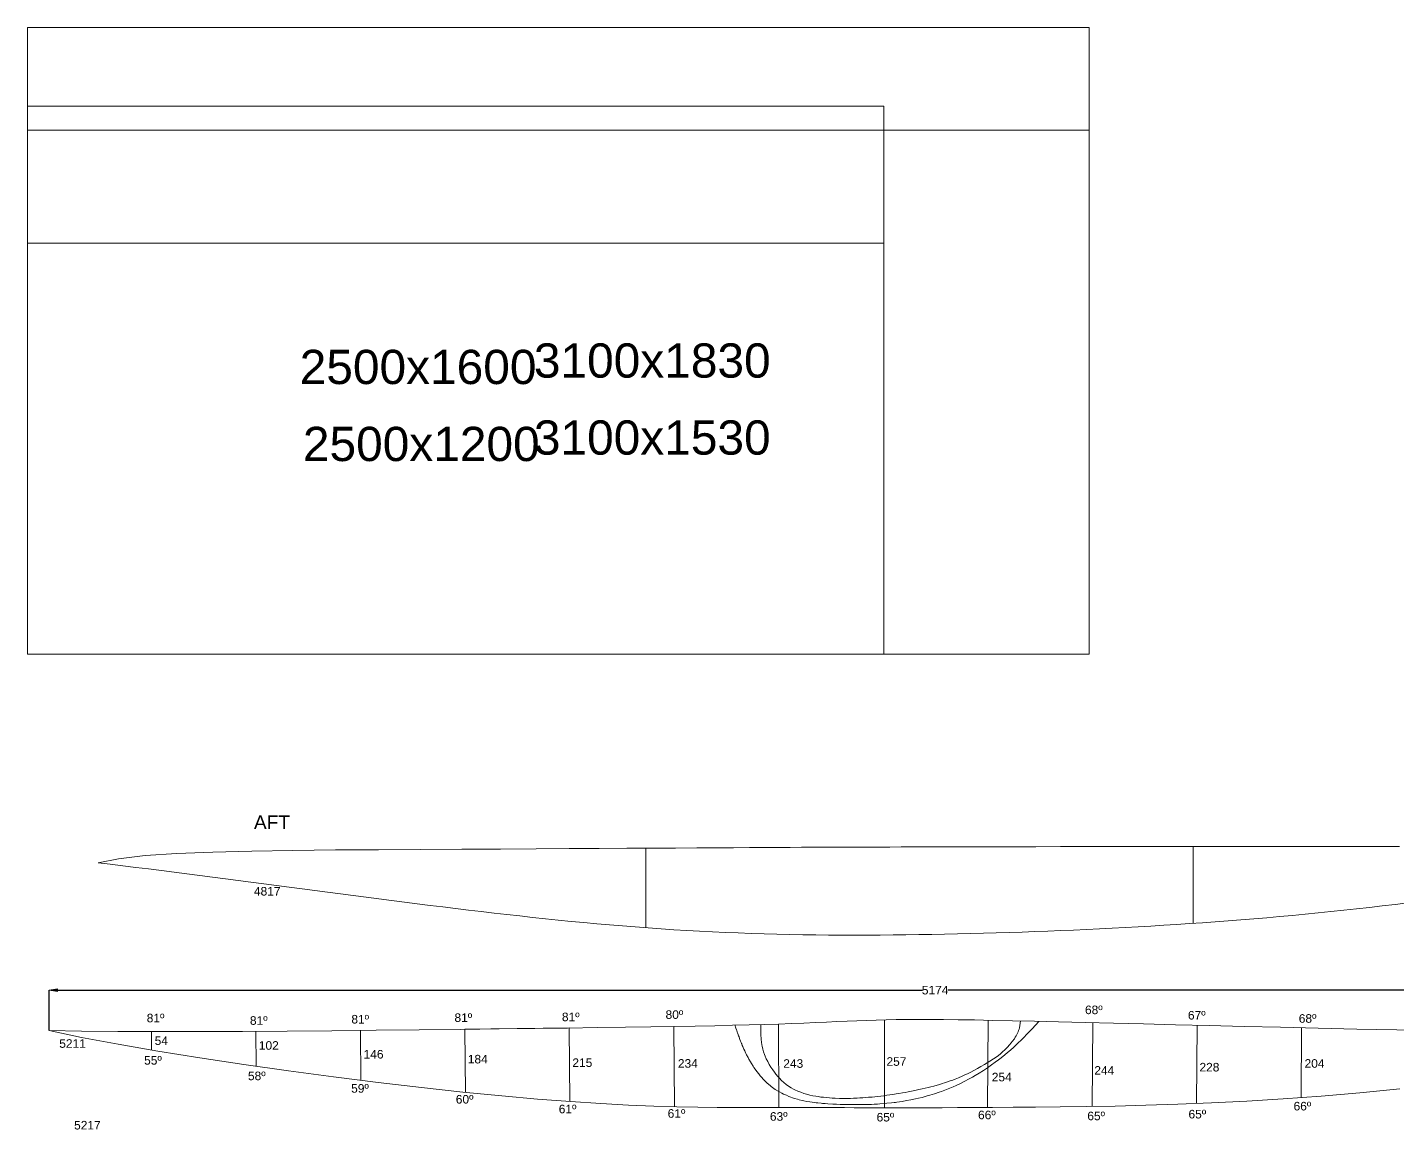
# Model space of a CAD drawing. Header units: millimetres. Extents: x -751 to 39822, y -9875 to 9310.
# Drawn here: x 0 to 4000, y 3306 to 6523 of the extents above; entities that cross this region are included whole.
import ezdxf
from ezdxf.enums import TextEntityAlignment as Align

# ---------------------------------------------------------------- set-up
doc = ezdxf.new("R2010")
doc.units = ezdxf.units.MM
doc.header["$MEASUREMENT"] = 0
doc.header["$PDSIZE"] = -5
doc.layers.get('0').update_dxf_attribs({"lineweight": 0})
doc.layers.get('Defpoints').update_dxf_attribs({"lineweight": 0})
doc.layers.add('Layer_1', color=7, linetype='Continuous', lineweight=0)
doc.styles.get("Standard").update_dxf_attribs({"font": 'arial.ttf'})
doc.dimstyles.get("Standard").update_dxf_attribs({"dimtxt": 25, "dimasz": 25, "dimexe": 0.2, "dimexo": 0.05, "dimgap": 0.09, "dimtad": 0, "dimdec": 0, "dimzin": 0, "dimdsep": 46, "dimtxsty": 'Standard', "dimblk": 'VDDIM_DEFAULT', "dimcen": 0.09, "dimclre": 256, "dimclrt": 256, "dimadec": 0, "dimazin": 0, "dimtfac": 1, "dimtdec": 4, "dimtix": 1, "dimtmove": 0, "dimatfit": 3, "dimfxl": 1, "dimtolj": 1, "dimtzin": 0, "dimarcsym": 0})

# ---------------------------------------------------------------- blocks, each defined once
blk = doc.blocks.new('VDDIM_DEFAULT')
at = {"linetype": 'Continuous'}
blk.add_hatch(color=0, dxfattribs=at).paths.add_polyline_path([(0, 0), (-1, -0.1665), (-1, 0.1665)], flags=0)
at = {"color": 0, "linetype": 'Continuous'}
blk.add_lwpolyline([(0, 0), (-1, -0.1665), (-1, 0.1665), (0, 0)], dxfattribs=at)
blk = doc.blocks.new('*D924')
at = {"lineweight": -2}
for p, q in [((63.2, 3595), (63.2, 3712.8)), ((5237.4, 3640.9), (5237.4, 3712.8))]:
    blk.add_line(p, q, dxfattribs=at)
at = {"color": 0, "lineweight": -2}
for p, q in [((88.2, 3712.6), (2613, 3712.6)), ((5212.4, 3712.6), (2687.6, 3712.6))]:
    blk.add_line(p, q, dxfattribs=at)
at = {"layer": 'Defpoints', "color": 0}
for p in [(5237.4, 3712.6), (5237.4, 3640.9), (63.2, 3594.9)]:
    blk.add_point(p, dxfattribs=at)
at = {"color": 0, "lineweight": -2, "xscale": 25, "yscale": 25, "zscale": 25, "rotation": 180}
blk.add_blockref('VDDIM_DEFAULT', (63.2, 3712.6), dxfattribs=at)
at = {"color": 0, "lineweight": -2, "xscale": 25, "yscale": 25, "zscale": 25}
blk.add_blockref('VDDIM_DEFAULT', (5237.4, 3712.6), dxfattribs=at)
at = {"insert": (2650.3, 3712.6), "char_height": 25, "attachment_point": 5}
blk.add_mtext('\\A1;5174', dxfattribs=at)

msp = doc.modelspace()

# ---------------------------------------------------------------- linework, layer by layer
at = {"color": 1}
for p, q in [((2500, 5893.27201), (0, 5893.27201)), ((0, 5893.27201), (0, 4693.27201)), ((2500, 4693.27201), (2500, 5893.27201)), ((0, 4693.27201), (2500, 4693.27201))]:
    msp.add_line(p, q, dxfattribs=at)
for p, q in [((1805.37356, 3894.8364), (1805.37356, 4127.18449)), ((3403.71475, 3907.68514), (3403.71475, 4131.87311)), ((1277.20551, 3598.44309), (1582.17527, 3602.29945)), ((1582.17527, 3602.29945), (1583.86827, 3387.45778)), ((668.13911, 3490.20232), (667.29249, 3592.64017))]:
    msp.add_line(p, q)
at = {"linetype": 'ByBlock'}
for p, q in [((1583.86827, 3387.45778), (1582.17527, 3602.29945)), ((1887.14668, 3606.7658), (1889.0091, 3372.43931)), ((2192.96401, 3613.76314), (2193.97943, 3370.3563)), ((2805.31422, 3624.84308), (2803.25101, 3370.38032)), ((3110.2842, 3617.7578), (3108.25255, 3373.28239)), ((3415.25374, 3610.16637), (3413.39117, 3381.74775)), ((3720.21873, 3602.83018), (3718.52517, 3399.09442)), ((362.39462, 3591.97758), (362.73356, 3537.7462)), ((973.58348, 3449.27937), (972.39826, 3595.06147)), ((1277.20551, 3598.44309), (1278.73007, 3414.3186)), ((2074.43118, 3585.53442), (2074.43118, 3585.53442))]:
    msp.add_line(p, q, dxfattribs=at)
at = {"color": 4}
msp.add_lwpolyline([(0, 4693.27201), (3100, 4693.27201), (3100, 6523.27201), (0, 6523.27201)], close=True, dxfattribs=at)
at = {"color": 2}
msp.add_lwpolyline([(0, 4693.27201), (2500, 4693.27201), (2500, 6293.27201), (0, 6293.27201)], close=True, dxfattribs=at)
at = {"color": 3}
msp.add_lwpolyline([(0, 4693.27201), (3100, 4693.27201), (3100, 6223.27201), (0, 6223.27201)], close=True, dxfattribs=at)
for points in [[(4116.45286, 3594.31137), (3997.95509, 3596.61244), (3881.94821, 3599.13229), (3768.80814, 3601.69532), (3658.89726, 3604.26242), (3552.58641, 3606.80631), (3450.24134, 3609.30144), (3352.22782, 3611.72443), (3258.91669, 3614.05141), (3170.67032, 3616.2563), (3087.85954, 3618.31539), (3010.85013, 3620.20329), (2940.01122, 3621.89543), (2875.65939, 3623.36643), (2817.56281, 3624.60731), (2765.1406, 3625.61637), (2717.795, 3626.39428), (2674.93504, 3626.94038), (2635.96297, 3627.25534), (2600.28105, 3627.34238), (2567.29153, 3627.20234), (2536.38989, 3626.84132), (2506.97331, 3626.26237), (2478.43895, 3625.47429), (2450.22632, 3624.49047), (2421.93411, 3623.34628), (2393.21518, 3622.08035), (2363.72408, 3620.73042), (2333.12047, 3619.33037), (2301.06398, 3617.90933), (2267.21086, 3616.49235), (2231.21906, 3615.10229), (2192.74314, 3613.75541), (2151.43596, 3612.46543), (2106.94194, 3611.23946), (2058.8428, 3610.07529), (2006.61532, 3608.95549), (1949.73456, 3607.86041), (1887.6739, 3606.77431), (1819.91008, 3605.68143), (1745.9148, 3604.5684), (1665.1682, 3603.42235), (1577.14837, 3602.23143), (1481.33043, 3600.98429), (1377.19432, 3599.67043), (1264.3494, 3598.28529), (1143.91344, 3596.87135), (1017.97736, 3595.50229), (888.64327, 3594.25143), (758.00735, 3593.19343), (628.15222, 3592.40146), (501.14731, 3591.94934), (379.04036, 3591.91243), (263.83931, 3592.36336), (157.49933, 3593.37344), (63.18509, 3594.90102)], [(2066.15955, 3610.25238), (2066.81118, 3608.22508), (2067.82718, 3604.66908), (2068.84318, 3601.62108), (2070.53651, 3596.54108), (2071.04451, 3594.84775), (2072.39918, 3590.44508), (2073.24585, 3588.41308), (2075.10851, 3582.99442), (2075.61651, 3581.63975), (2076.46318, 3579.26908), (2077.64851, 3576.05175), (2079.17251, 3571.98775), (2080.18851, 3569.10908), (2082.22051, 3563.69042), (2083.06718, 3561.82775), (2083.91385, 3559.62642), (2085.09918, 3556.91708), (2085.60718, 3555.56242), (2087.30051, 3551.49842), (2088.48585, 3548.61975), (2089.33251, 3546.58775), (2089.67118, 3545.74108), (2092.04185, 3540.32242), (2094.41251, 3535.41175), (2095.59785, 3532.70242), (2097.79918, 3527.96108), (2099.66185, 3524.23575), (2104.06451, 3515.93842), (2106.26585, 3511.70508), (2110.83785, 3503.57708), (2114.05518, 3498.15842), (2118.79651, 3490.53842), (2120.99785, 3487.15175), (2124.89251, 3481.73308), (2129.80318, 3474.95975), (2135.05251, 3468.18642), (2139.45518, 3462.59842), (2144.19651, 3457.34908), (2148.09118, 3453.11575), (2154.18718, 3446.85042), (2159.09785, 3442.27842), (2165.02451, 3437.02908), (2168.41118, 3434.31975), (2171.62851, 3431.77975), (2179.58718, 3426.02242), (2183.65118, 3423.14375), (2191.94851, 3417.89442), (2195.67385, 3415.69308), (2202.78585, 3411.79842), (2207.69651, 3409.42775), (2215.99385, 3405.70242), (2223.27518, 3402.65442), (2228.69385, 3400.62242), (2233.94318, 3398.75975), (2240.03918, 3396.72775), (2248.67518, 3394.18775), (2253.58585, 3393.00242), (2261.71385, 3390.97042), (2267.30185, 3389.78508), (2275.26051, 3388.09175), (2284.57385, 3386.56775), (2291.68585, 3385.55175), (2298.79785, 3384.53575), (2303.20051, 3384.02775), (2307.94185, 3383.51975), (2317.76318, 3382.33442), (2322.16585, 3381.99575), (2329.27785, 3381.48775), (2337.40585, 3380.81042), (2351.79918, 3380.13308), (2362.63651, 3379.62508), (2372.96585, 3379.28642), (2381.43251, 3378.94775), (2394.30185, 3378.77842), (2404.80051, 3378.60908), (2410.38851, 3378.43975), (2415.80718, 3378.43975), (2422.91918, 3378.43975), (2429.69251, 3378.43975), (2436.80451, 3378.60908), (2447.30318, 3378.77842), (2454.41518, 3378.94775), (2460.51118, 3379.11708), (2464.06718, 3379.28642), (2472.70318, 3379.79442), (2481.84718, 3380.30242), (2488.95918, 3380.64108), (2502.50585, 3381.65708), (2509.61785, 3382.33442), (2523.16451, 3383.68908), (2530.27651, 3384.53575), (2534.84851, 3385.04375), (2538.57385, 3385.55175), (2553.64451, 3387.75308), (2567.02185, 3390.12375), (2579.21385, 3392.32508), (2593.09918, 3395.20375), (2602.07385, 3397.23575), (2612.40318, 3399.77575), (2627.47385, 3403.83975), (2635.26318, 3406.04108), (2648.30185, 3410.10508), (2661.67918, 3414.50775), (2668.62185, 3417.04775), (2683.01518, 3422.63575), (2693.00585, 3426.53042), (2702.82718, 3430.76375), (2711.80185, 3434.82775), (2721.96185, 3439.39975), (2735.33918, 3446.00375), (2749.39385, 3453.45442), (2758.87651, 3458.70375), (2767.00451, 3463.44508), (2779.19651, 3470.72642), (2791.21918, 3478.34642), (2803.07251, 3486.13575), (2814.75651, 3494.26375), (2825.76318, 3502.22242), (2835.24585, 3509.50375), (2842.69651, 3515.26108), (2853.70318, 3524.23575), (2861.83118, 3531.00908), (2869.95918, 3537.95175), (2879.61118, 3546.58775), (2892.81924, 3558.77975), (2901.45524, 3567.07708), (2908.22857, 3573.68108), (2919.0659, 3584.85708), (2923.97657, 3589.93708), (2933.12057, 3599.75842), (2943.28057, 3610.76508), (2952.5939, 3621.43308)], [(2899.41084, 3622.82351), (2896.26395, 3603.1546), (2895.248, 3599.25994), (2893.72395, 3594.85727), (2892.53858, 3591.30127), (2890.676, 3587.4066), (2888.98264, 3583.68127), (2886.44267, 3578.93994), (2884.24134, 3575.04527), (2881.53195, 3570.98127), (2875.43592, 3562.85327), (2872.21864, 3558.61994), (2867.47734, 3553.20127), (2861.212, 3546.42794), (2853.93061, 3538.97727), (2847.32661, 3532.5426), (2839.876, 3526.27727), (2831.4216, 3519.42005), (2820.74134, 3512.2226), (2809.90392, 3505.27994), (2801.776, 3500.19994), (2794.32528, 3495.62794), (2783.99589, 3489.53194), (2774.34389, 3483.94394), (2765.53856, 3479.2026), (2752.83855, 3472.5986), (2745.21855, 3468.87327), (2737.25989, 3465.31727), (2728.96255, 3461.4226), (2718.12522, 3456.8506), (2708.98122, 3453.12527), (2701.53055, 3450.41594), (2694.07989, 3447.53727), (2686.12122, 3444.82794), (2677.65455, 3441.94927), (2670.54255, 3439.74794), (2664.10788, 3437.71594), (2655.97988, 3435.34527), (2646.15855, 3432.63594), (2637.86122, 3430.4346), (2629.73322, 3428.4026), (2620.92788, 3426.3706), (2612.63055, 3424.3386), (2603.14788, 3422.3066), (2594.85055, 3420.44394), (2590.80255, 3419.61324), (2581.64255, 3417.90394), (2571.14388, 3415.87194), (2562.84655, 3414.34794), (2554.54922, 3412.82394), (2544.72788, 3411.1306), (2536.26122, 3409.94527), (2526.77855, 3408.25194), (2517.80388, 3407.0666), (2509.50655, 3405.88127), (2500.53188, 3404.69594), (2491.89588, 3403.67994), (2483.42922, 3402.66394), (2474.45455, 3401.64794), (2465.98788, 3400.80127), (2456.16655, 3399.9546), (2447.19188, 3399.10794), (2439.23322, 3398.59994), (2430.76655, 3397.9226), (2422.29988, 3397.58394), (2411.97055, 3397.07594), (2403.50388, 3396.9066), (2394.52922, 3396.73727), (2386.06255, 3396.56794), (2379.96655, 3396.56794), (2371.49988, 3396.73727), (2358.29188, 3397.24527), (2349.82522, 3397.58394), (2341.35855, 3398.26127), (2332.89188, 3398.9386), (2323.91722, 3399.9546), (2316.80522, 3400.63194), (2308.50788, 3401.81727), (2301.73455, 3403.17194), (2293.43722, 3404.69594), (2284.63188, 3406.5586), (2274.97988, 3409.0986), (2266.85188, 3411.46927), (2258.04655, 3414.6866), (2248.90255, 3418.07327), (2240.60522, 3421.96794), (2236.54122, 3423.99994), (2229.59855, 3427.8946), (2222.48655, 3432.29727), (2215.37455, 3437.37727), (2208.09322, 3443.1346), (2202.16655, 3448.55327), (2195.39322, 3455.49594), (2190.99056, 3460.4066), (2184.89456, 3467.68794), (2180.83056, 3472.93727), (2175.91989, 3479.7106), (2170.50122, 3488.00794), (2165.75989, 3496.13594), (2161.35722, 3504.26394), (2157.29322, 3512.56127), (2153.90656, 3520.3506), (2152.21322, 3524.58394), (2149.50389, 3532.5426), (2146.96389, 3540.83994), (2145.10122, 3548.7986), (2144.42389, 3552.69327), (2143.23856, 3560.82127), (2142.22256, 3568.94927), (2142.05322, 3572.50527), (2141.54522, 3580.8026), (2141.20656, 3589.09994), (2141.03722, 3593.33327), (2141.03722, 3600.78394), (2141.03722, 3605.01727), (2141.03722, 3612.17891)]]:
    msp.add_lwpolyline(points)
at = {"color": 5}
msp.add_lwpolyline([(63.18509, 3594.90102), (158.21347, 3574.98948), (265.02944, 3554.76448), (380.84043, 3534.60145), (503.6684, 3514.73848), (631.47053, 3495.40942), (762.17046, 3476.84947), (893.66643, 3459.29536), (1023.84245, 3442.98043), (1150.56948, 3428.1404), (1271.71444, 3415.01046), (1385.1544, 3403.82328), (1489.74652, 3394.64745), (1585.87739, 3387.30431), (1674.06046, 3381.59253), (1754.81384, 3377.31042), (1828.64994, 3374.25531), (1896.08694, 3372.22636), (1957.6413, 3371.01935), (2013.8261, 3370.43244), (2065.1595, 3370.2604), (2112.15289, 3370.2985), (2155.32273, 3370.35438), (2195.11437, 3370.35636), (2231.94268, 3370.30928), (2266.21574, 3370.22529), (2298.34844, 3370.1115), (2328.75054, 3369.97823), (2357.83185, 3369.83532), (2386.00722, 3369.69138), (2413.68476, 3369.55541), (2441.27762, 3369.43535), (2469.1973, 3369.33934), (2497.8739, 3369.27432), (2527.82558, 3369.24739), (2559.58743, 3369.26229), (2593.69455, 3369.32444), (2630.68373, 3369.43738), (2671.09174, 3369.60536), (2715.45538, 3369.83244), (2764.30974, 3370.12234), (2818.18991, 3370.47929), (2877.63607, 3370.90635), (2943.17662, 3371.40944), (3015.01798, 3372.05629), (3092.85883, 3373.01523), (3176.35709, 3374.46438), (3265.16904, 3376.58139), (3358.95261, 3379.54337), (3457.36237, 3383.52829), (3560.05796, 3388.71344), (3666.69393, 3395.27748), (3776.92824, 3403.39532), (3890.41883, 3413.24239), (4006.81687, 3424.97838)], dxfattribs=at)
at = {"layer": 'Layer_1', "color": 7}
for points in [[(4006.40833, 4132.09514), (3890.02835, 4132.00811), (3776.6563, 4131.96306), (3666.65934, 4131.93794), (3560.33635, 4131.91706), (3457.98423, 4131.89194), (3359.90128, 4131.85791), (3266.38751, 4131.81388), (3177.73841, 4131.75885), (3094.25425, 4131.69298), (3016.23313, 4131.61796), (2943.9725, 4131.53499), (2877.73269, 4131.4449), (2817.33149, 4131.35092), (2762.30323, 4131.25288), (2712.1721, 4131.15094), (2666.46734, 4131.04697), (2624.71482, 4130.94097), (2586.44379, 4130.83496), (2551.18182, 4130.72998), (2518.45307, 4130.62482), (2487.79019, 4130.52288), (2458.71735, 4130.42298), (2430.76381, 4130.32696), (2403.45542, 4130.23197), (2376.32145, 4130.13392), (2348.88606, 4130.03097), (2320.68021, 4129.9209), (2291.22975, 4129.79797), (2260.06057, 4129.66182), (2226.7019, 4129.50891), (2190.67962, 4129.33501), (2151.52298, 4129.13791), (2108.75446, 4128.91388), (2061.91347, 4128.66191), (2010.53435, 4128.37692), (1954.16159, 4128.05688), (1892.33799, 4127.69789), (1824.60127, 4127.29895), (1750.49762, 4126.85783), (1669.56306, 4126.37489), (1581.34378, 4125.85385), (1485.3775, 4125.29793), (1381.20702, 4124.72186), (1268.53262, 4124.14189), (1148.88338, 4123.535), (1024.9771, 4122.8299), (899.53835, 4121.91685), (775.28494, 4120.62992), (654.92281, 4118.73), (541.13589, 4115.88283), (436.58271, 4111.63189), (343.8761, 4105.37587), (265.56959, 4096.34888), (207.03236, 4084.14908)], [(2502.39455, 3369.27025), (2502.39455, 3626.13591)], [(2094.41251, 3535.41175), (2095.59785, 3532.70242)], [(2097.79918, 3527.96108), (2098.64585, 3526.26775)], [(2860.81518, 3530.16242), (2861.83118, 3531.00908)], [(2890.6179, 3556.74775), (2892.81924, 3558.77975)], [(2139.45518, 3462.59842), (2140.97918, 3460.90508)], [(2159.09785, 3442.27842), (2160.62185, 3440.92375)], [(2183.65118, 3423.14375), (2185.51385, 3421.95842)], [(2317.76318, 3382.33442), (2319.96451, 3382.16508)], [(2414.11385, 3378.43975), (2415.80718, 3378.43975)], [(2418.00851, 3378.43975), (2422.91918, 3378.43975)], [(2425.12051, 3378.43975), (2426.81385, 3378.43975), (2429.69251, 3378.43975)]]:
    msp.add_lwpolyline(points, dxfattribs=at)
at = {"layer": 'Layer_1', "color": 6}
msp.add_lwpolyline([(207.03236, 4084.14908), (207.03236, 4084.14908), (241.58183, 4080.17709), (278.98757, 4075.76105), (316.37975, 4071.24306), (353.76009, 4066.63517), (391.12857, 4061.95107), (428.49027, 4057.20008), (465.84351, 4052.39508), (503.19506, 4047.5491), (540.54153, 4042.67314), (577.8863, 4037.77907), (615.23277, 4032.87704), (652.57754, 4027.9701), (689.92401, 4023.06011), (727.26878, 4018.15114), (764.61694, 4013.24504), (801.96341, 4008.34504), (839.30987, 4003.453), (876.65803, 3998.57112), (914.00619, 3993.70313), (951.35435, 3988.85105), (988.7059, 3984.01913), (1026.05745, 3979.21006), (1063.41238, 3974.43012), (1100.7707, 3969.68404), (1138.1341, 3964.97607), (1175.50427, 3960.31212), (1212.87953, 3955.69508), (1250.26494, 3951.13205), (1287.65713, 3946.62508), (1325.06117, 3942.18211), (1362.47537, 3937.80806), (1399.89973, 3933.51309), (1437.33594, 3929.3082), (1474.78401, 3925.20306), (1512.24054, 3921.20713), (1549.71231, 3917.33109), (1587.19425, 3913.58306), (1624.68803, 3909.97609), (1662.19378, 3906.51712), (1699.71297, 3903.218), (1737.24401, 3900.08313), (1774.7869, 3897.11506), (1812.34334, 3894.31716), (1849.90825, 3891.69013), (1887.4867, 3889.23716), (1925.07532, 3886.96014), (1962.67578, 3884.8621), (2000.28641, 3882.94508), (2037.9072, 3881.21212), (2075.53814, 3879.66306), (2113.17925, 3878.29704), (2150.82713, 3877.10714), (2188.48178, 3876.08911), (2226.14321, 3875.23821), (2263.80633, 3874.548), (2301.47284, 3874.0141), (2339.14104, 3873.63005), (2376.80754, 3873.39214), (2414.47405, 3873.29511), (2452.13717, 3873.33202), (2489.7986, 3873.49915), (2527.45833, 3873.79007), (2565.11468, 3874.20002), (2602.77102, 3874.7231), (2640.42398, 3875.35505), (2678.07694, 3876.08911), (2715.72821, 3876.92104), (2753.37778, 3877.84509), (2791.02905, 3878.855), (2828.67862, 3879.94804), (2866.3282, 3881.12406), (2903.97608, 3882.38407), (2941.62057, 3883.72807), (2979.26337, 3885.15911), (3016.90245, 3886.67617), (3054.5374, 3888.28212), (3092.1675, 3889.97613), (3129.79252, 3891.76108), (3167.41077, 3893.6361), (3205.02337, 3895.60511), (3242.62863, 3897.66912), (3280.22656, 3899.83201), (3317.81856, 3902.09701), (3355.40266, 3904.467), (3392.9797, 3906.94503), (3430.54856, 3909.53515), (3468.11064, 3912.24008), (3505.66539, 3915.06202), (3543.21167, 3918.00402), (3580.74948, 3921.07014), (3618.27855, 3924.25801), (3655.79858, 3927.57), (3693.30845, 3931.00611), (3730.80845, 3934.56499), (3768.29659, 3938.24917), (3805.7726, 3942.05714), (3843.23562, 3945.99008), (3880.68679, 3950.04815), (3918.12357, 3954.23102), (3955.54652, 3958.5331), (3992.95762, 3962.94407), (4030.35545, 3967.45206)], dxfattribs=at)

# ---------------------------------------------------------------- texts
at = {"color": 4}
msp.add_text('3100x1830', height=100, dxfattribs=at).set_placement((1478.71179, 5470.83599), align=Align.BOTTOM_LEFT)
at = {"color": 2}
msp.add_text('2500x1600', height=100, dxfattribs=at).set_placement((794.99438, 5452.10401), align=Align.BOTTOM_LEFT)
at = {"color": 3}
msp.add_text('3100x1530', height=100, dxfattribs=at).set_placement((1478.71179, 5246.05219), align=Align.BOTTOM_LEFT)
at = {"color": 1}
msp.add_text('2500x1200', height=100, dxfattribs=at).set_placement((804.36037, 5227.3202), align=Align.BOTTOM_LEFT)
at = {"color": 7}
msp.add_text('AFT', height=40, dxfattribs=at).set_placement((661.36381, 4170.94513), align=Align.BOTTOM_LEFT)
at = {"color": 6}
msp.add_text('4817', height=25, dxfattribs=at).set_placement((661.36381, 3981.48932), align=Align.BOTTOM_LEFT)
for s, p in [('81º', (348.33723, 3611.34421)), ('81º', (945.88834, 3607.86509)), ('81º', (1246.90768, 3612.40307)), ('81º', (1560.57285, 3614.5813)), ('80º', (1863.22341, 3621.26971)), ('68º', (3087.71403, 3635.13331)), ('67º', (3388.30983, 3619.45005)), ('68º', (3711.90773, 3610.04009)), ('81º', (649.6591, 3604.08344)), ('54', (371.59787, 3545.1375)), ('102', (675.66943, 3531.23123)), ('55º', (340.77393, 3487.81031)), ('146', (981.48914, 3505.61946)), ('184', (1285.74106, 3491.31755)), ('215', (1591.11904, 3481.03379)), ('234', (1899.17122, 3478.80824)), ('243', (2206.87937, 3478.51386)), ('257', (2508.1662, 3484.39752)), ('244', (3115.05887, 3458.46142)), ('228', (3421.96725, 3467.84417)), ('204', (3728.83839, 3478.73958)), ('58º', (643.91099, 3442.43051)), ('254', (2815.64148, 3438.94875)), ('59º', (945.18244, 3405.87456)), ('60º', (1250.73975, 3374.1087)), ('61º', (1551.33554, 3345.79171)), ('61º', (1869.35718, 3332.72232)), ('66º', (2775.50101, 3328.36586)), ('65º', (3389.9798, 3330.68931)), ('66º', (3696.71094, 3354.08108)), ('63º', (2167.77474, 3324.0094)), ('65º', (2479.26168, 3321.83117)), ('65º', (3094.61176, 3325.46156))]:
    msp.add_text(s, height=25).set_placement(p, align=Align.BOTTOM_LEFT)
at = {"color": 5}
for s, p in [('5211', (92.95578, 3536.88625)), ('5217', (136.29668, 3298.51131))]:
    msp.add_text(s, height=25, dxfattribs=at).set_placement(p, align=Align.BOTTOM_LEFT)

# ---------------------------------------------------------------- dimensions: what is measured, and where the dimension line sits
dim = msp.add_linear_dim(base=(5237.39559, 3712.55828), p1=(63.18509, 3594.90102), p2=(5237.39559, 3640.8999), dimstyle='Standard')
dim.commit()
dim.dimension.update_dxf_attribs({"geometry": '*D924', "text_midpoint": (2650.29034, 3712.55828)})

doc.saveas('drawing.dxf')
